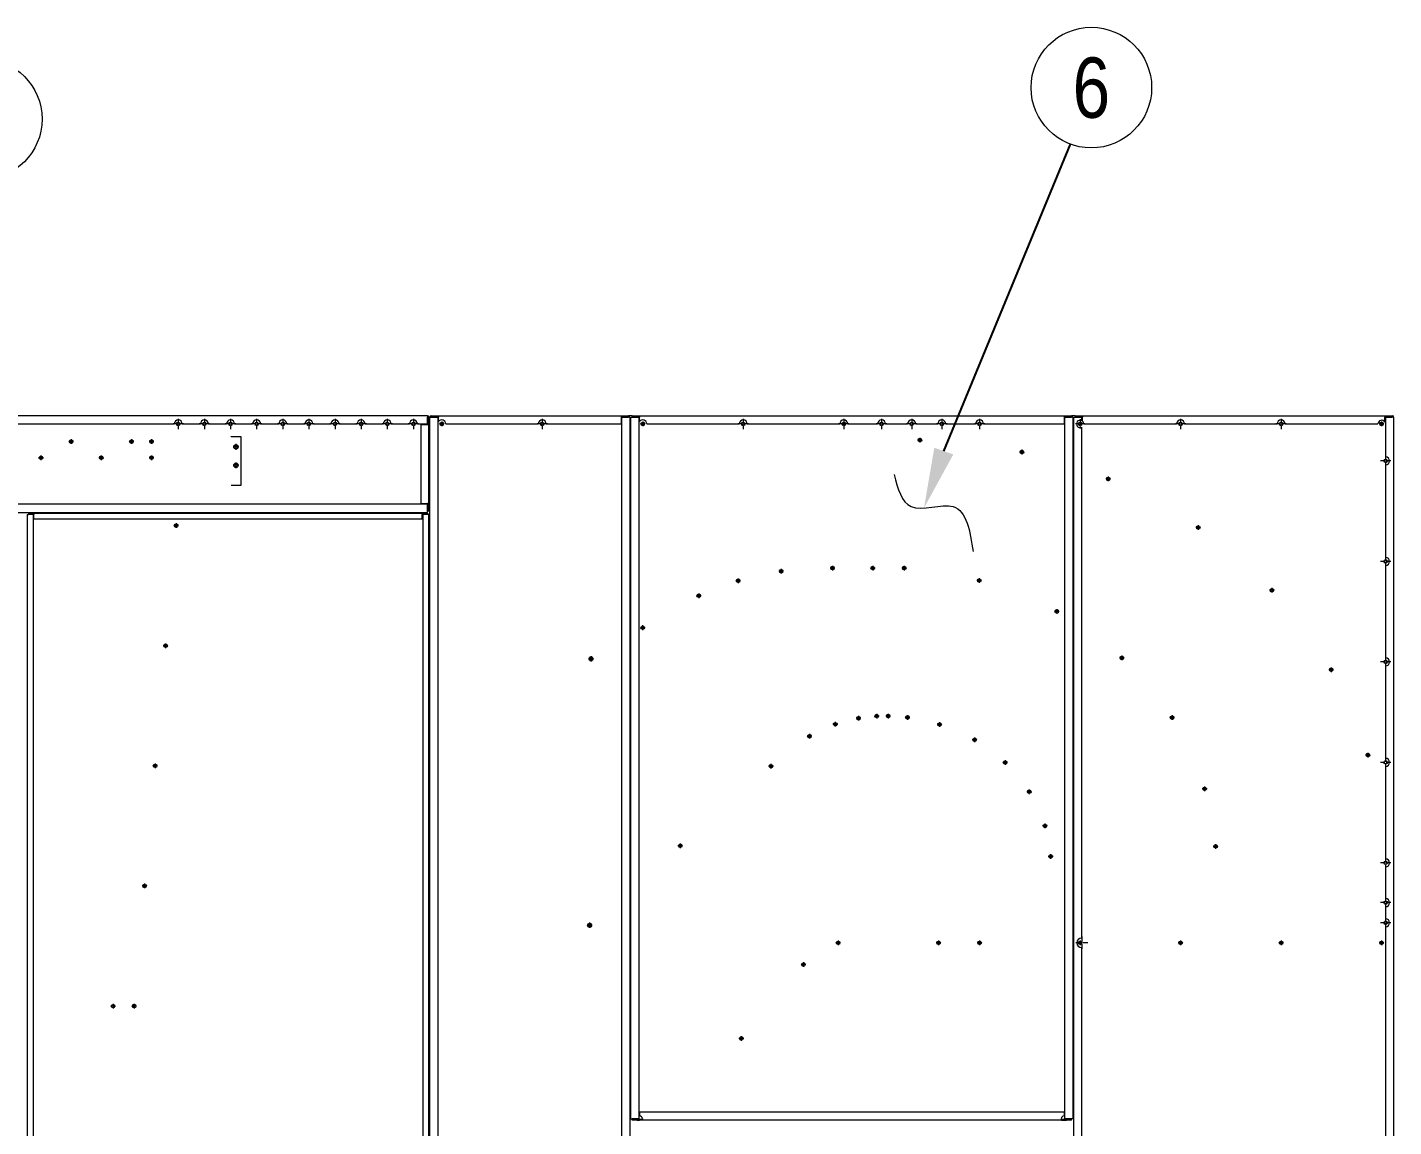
# Model space of a CAD drawing. Header units: millimetres. Extents: x -17070 to 52290, y -291348 to 40308.
# Drawn here: x 34171 to 37570, y 27825 to 30560 of the extents above; entities that cross this region are included whole.
import ezdxf
from ezdxf.enums import TextEntityAlignment as Align

# ---------------------------------------------------------------- set-up
doc = ezdxf.new("R2010")
doc.units = ezdxf.units.MM
doc.linetypes.add('DASHDOT', pattern=[18.5, 12, -3, 0.5, -3])
doc.layers.add('냉각탑_dim', color=1, linetype='Continuous')
doc.layers.add('냉각탑_text', color=3, linetype='Continuous')
doc.styles.get("Standard").update_dxf_attribs({"font": 'arial.ttf'})

# ---------------------------------------------------------------- blocks, each defined once
blk = doc.blocks.new('1')
at = {"color": 7, "lineweight": 20}
for p, q in [((35166.5, 29593), (32173.5, 29593)), ((32722, 29573), (34536.5, 29573)), ((34556.5, 29573), (34601.5, 29573)), ((34621.5, 29573), (34666.5, 29573)), ((34686.5, 29573), (34731.5, 29573)), ((34751.5, 29573), (34796.5, 29573)), ((34816.5, 29573), (34861.5, 29573)), ((34881.5, 29573), (34926.5, 29573)), ((34946.5, 29573), (34991.5, 29573)), ((35011.5, 29573), (35056.5, 29573)), ((35076.5, 29573), (35121.5, 29573)), ((35141.5, 29573), (35166.5, 29573)), ((35172, 26148.5), (35172, 29589.5)), ((35192, 29589.5), (35192, 26148.5)), ((35194, 29593), (35648, 29593)), ((35212, 29573), (35442, 29573)), ((35462, 29573), (35648, 29573)), ((35650, 26148.5), (35650, 29589.5)), ((35670, 29589.5), (35670, 26148.5)), ((35672, 27844.5), (35672, 29589.5)), ((35692, 29589.5), (35692, 27844.5)), ((35694, 29593), (36750, 29593)), ((35712, 29573), (35942, 29573)), ((35962, 29573), (36192, 29573)), ((36212, 29573), (36286, 29573)), ((36306, 29573), (36361, 29573)), ((36381, 29573), (36436, 29573)), ((36456, 29573), (36530, 29573)), ((36550, 29573), (36750, 29573)), ((36752, 27844.5), (36752, 29589.5)), ((36772, 29589.5), (36772, 27844.5)), ((36774, 26148.5), (36774, 29589.5)), ((36796, 29593), (37548, 29593)), ((36799, 29573), (37030, 29573)), ((37050, 29573), (37280, 29573)), ((37300, 29573), (37531, 29573)), ((37550, 29589.5), (37550, 29491)), ((37570, 29589.5), (37570, 26148.5)), ((34678.2, 29541.5), (34701.8, 29541.5)), ((34701.8, 29541.5), (34701.8, 29420)), ((35150, 29571), (35150, 29375)), ((35170, 29375), (35170, 29571)), ((36794, 28294), (36794, 29564.9)), ((37550, 29471), (37550, 29241)), ((34701.8, 29420), (34678.2, 29420)), ((35166.5, 29373), (32821.5, 29373)), ((32173.5, 29353), (35166.5, 29353)), ((34171, 29347.9), (34171, 26498.1)), ((34186, 26498.1), (34186, 29347.9)), ((34187.6, 29351), (35153.4, 29351)), ((35153.4, 29336), (34187.6, 29336)), ((35155, 29347.9), (35155, 26498.1)), ((35170, 26498.1), (35170, 29347.9)), ((37550, 29221), (37550, 28991)), ((37550, 28971), (37550, 28741)), ((37550, 28721), (37550, 28491)), ((37550, 28471), (37550, 28392)), ((37550, 28372), (37550, 28342)), ((37550, 28322), (37550, 26148.5)), ((36794, 26148.5), (36794, 28270)), ((36752, 27861), (35694, 27861)), ((36756.2, 27841), (35700.2, 27841))]:
    blk.add_line(p, q, dxfattribs=at)
at = {"color": 7, "linetype": 'DASHDOT', "lineweight": 20}
for p, q in [((34559.5, 29573), (34533.5, 29573)), ((34546.5, 29586), (34546.5, 29560)), ((34624.5, 29573), (34598.5, 29573)), ((34611.5, 29586), (34611.5, 29560)), ((34689.5, 29573), (34663.5, 29573)), ((34676.5, 29586), (34676.5, 29560)), ((34754.5, 29573), (34728.5, 29573)), ((34741.5, 29586), (34741.5, 29560)), ((34819.5, 29573), (34793.5, 29573)), ((34806.5, 29586), (34806.5, 29560)), ((34884.5, 29573), (34858.5, 29573)), ((34871.5, 29586), (34871.5, 29560)), ((34949.5, 29573), (34923.5, 29573)), ((34936.5, 29586), (34936.5, 29560)), ((35014.5, 29573), (34988.5, 29573)), ((35001.5, 29586), (35001.5, 29560)), ((35079.5, 29573), (35053.5, 29573)), ((35066.5, 29586), (35066.5, 29560)), ((35144.5, 29573), (35118.5, 29573)), ((35131.5, 29586), (35131.5, 29560)), ((35465, 29573), (35439, 29573)), ((35452, 29586), (35452, 29560)), ((35965, 29573), (35939, 29573)), ((35952, 29586), (35952, 29560)), ((36215, 29573), (36189, 29573)), ((36202, 29586), (36202, 29560)), ((36309, 29573), (36283, 29573)), ((36296, 29586), (36296, 29560)), ((36384, 29573), (36358, 29573)), ((36371, 29586), (36371, 29560)), ((36459, 29573), (36433, 29573)), ((36446, 29586), (36446, 29560)), ((36553, 29573), (36527, 29573)), ((36540, 29586), (36540, 29560)), ((36801.7, 29573), (36778.3, 29573)), ((36790, 29584.7), (36790, 29561.3)), ((37053, 29573), (37027, 29573)), ((37040, 29586), (37040, 29560)), ((37303, 29573), (37277, 29573)), ((37290, 29586), (37290, 29560)), ((37563, 29481), (37537, 29481)), ((37550, 29494), (37550, 29468)), ((37550, 29244), (37550, 29218)), ((37563, 29231), (37537, 29231)), ((37550, 28994), (37550, 28968)), ((37563, 28981), (37537, 28981)), ((37563, 28731), (37537, 28731)), ((37550, 28744), (37550, 28718)), ((37550, 28494), (37550, 28468)), ((37563, 28481), (37537, 28481)), ((37563, 28382), (37537, 28382)), ((37550, 28395), (37550, 28369)), ((37563, 28332), (37537, 28332)), ((37550, 28345), (37550, 28319)), ((36809.6, 28282), (36778.4, 28282)), ((36794, 28297.6), (36794, 28266.4))]:
    blk.add_line(p, q, dxfattribs=at)
at = {"color": 7, "lineweight": 20, "ltscale": 0.0875}
for p, q in [((35166.5, 29593), (35166.5, 29589.5)), ((35172, 29589.5), (35175.5, 29589.5)), ((35194, 29593), (35194, 29589.5)), ((35648, 29593), (35648, 29589.5)), ((35670, 29589.5), (35666.5, 29589.5)), ((35672, 29589.5), (35675.5, 29589.5)), ((35694, 29593), (35694, 29589.5)), ((36750, 29593), (36750, 29589.5)), ((36772, 29589.5), (36768.5, 29589.5)), ((36774, 29589.5), (36777.5, 29589.5)), ((36796, 29593), (36796, 29589.5)), ((37548, 29593), (37548, 29589.5)), ((37570, 29589.5), (37566.5, 29589.5)), ((35170, 29571), (35166.5, 29571)), ((35170, 29375), (35166.5, 29375)), ((35166.5, 29353), (35166.5, 29356.5)), ((35672, 27844.5), (35675.5, 27844.5)), ((36772, 27844.5), (36768.5, 27844.5))]:
    blk.add_line(p, q, dxfattribs=at)
at = {"color": 7, "lineweight": 20, "ltscale": 0.0375}
for p, q in [((35168, 29589.5), (35166.5, 29589.5)), ((35175.5, 29591), (35175.5, 29589.5)), ((35666.5, 29591), (35666.5, 29589.5)), ((35675.5, 29589.5), (35675.5, 29591)), ((36768.5, 29589.5), (36768.5, 29591)), ((36777.5, 29591), (36777.5, 29589.5)), ((37566.5, 29591), (37566.5, 29589.5)), ((34174.1, 29349.4), (34174.1, 29347.9)), ((35168, 29356.5), (35166.5, 29356.5)), ((35166.9, 29349.4), (35166.9, 29347.9)), ((35675.5, 27844.5), (35675.5, 27843)), ((36768.5, 27844.5), (36768.5, 27843))]:
    blk.add_line(p, q, dxfattribs=at)
at = {"color": 7, "lineweight": 20, "ltscale": 0.4125}
for p, q in [((35166.5, 29573), (35166.5, 29589.5)), ((35175.5, 29589.5), (35192, 29589.5)), ((35648, 29589.5), (35648, 29573)), ((35650, 29589.5), (35666.5, 29589.5)), ((35675.5, 29589.5), (35692, 29589.5)), ((36750, 29589.5), (36750, 29573)), ((36752, 29589.5), (36768.5, 29589.5)), ((36777.5, 29589.5), (36794, 29589.5)), ((37550, 29589.5), (37566.5, 29589.5)), ((35166.5, 29571), (35150, 29571)), ((35150, 29375), (35166.5, 29375)), ((35166.5, 29356.5), (35166.5, 29373)), ((35692, 27844.5), (35675.5, 27844.5)), ((36768.5, 27844.5), (36752, 27844.5))]:
    blk.add_line(p, q, dxfattribs=at)
at = {"color": 7, "lineweight": 20, "ltscale": 0.4625}
for p, q in [((35168, 29589.5), (35168, 29571)), ((35170, 29571), (35170, 29589.5)), ((35175.5, 29593), (35194, 29593)), ((35194, 29591), (35175.5, 29591)), ((35648, 29593), (35666.5, 29593)), ((35666.5, 29591), (35648, 29591)), ((35675.5, 29593), (35694, 29593)), ((35694, 29591), (35675.5, 29591)), ((36750, 29593), (36768.5, 29593)), ((36768.5, 29591), (36750, 29591)), ((36777.5, 29593), (36796, 29593)), ((36796, 29591), (36777.5, 29591)), ((37548, 29593), (37566.5, 29593)), ((37566.5, 29591), (37548, 29591)), ((35168, 29375), (35168, 29356.5)), ((35170, 29356.5), (35170, 29375))]:
    blk.add_line(p, q, dxfattribs=at)
at = {"color": 7, "lineweight": 20, "ltscale": 0.05}
for p, q in [((35168, 29589.5), (35170, 29589.5)), ((35175.5, 29593), (35175.5, 29591)), ((35666.5, 29593), (35666.5, 29591)), ((35675.5, 29593), (35675.5, 29591)), ((36768.5, 29593), (36768.5, 29591)), ((36777.5, 29593), (36777.5, 29591)), ((37566.5, 29593), (37566.5, 29591)), ((35672, 29553), (35670, 29553)), ((35672, 29553), (35670, 29553)), ((36774, 29553), (36772, 29553)), ((36774, 29553), (36772, 29553)), ((34641.8, 29351), (34641.8, 29353)), ((35168, 29356.5), (35170, 29356.5)), ((36772, 28335), (36774, 28335)), ((36774, 28307), (36772, 28307)), ((36774, 28305), (36772, 28305)), ((36774, 28303), (36772, 28303)), ((36774, 28261), (36772, 28261)), ((36772, 28183.4), (36774, 28183.4)), ((36772, 28181.4), (36774, 28181.4)), ((36774, 28179.4), (36772, 28179.4)), ((36774, 28177.8), (36772, 28177.8)), ((35675.5, 27841), (35675.5, 27843)), ((35687.9, 27841), (35687.9, 27843)), ((35700.2, 27841), (35700.2, 27843)), ((36743.9, 27841), (36743.9, 27843)), ((36756.2, 27841), (36756.2, 27843)), ((36768.5, 27841), (36768.5, 27843))]:
    blk.add_line(p, q, dxfattribs=at)
at = {"color": 7, "lineweight": 20, "ltscale": 0.2625}
for p, q in [((35194, 29579), (35194, 29589.5)), ((35694, 29579), (35694, 29589.5))]:
    blk.add_line(p, q, dxfattribs=at)
at = {"color": 7, "linetype": 'DASHDOT', "lineweight": 20, "ltscale": 0.2925}
for p, q in [((35207.9, 29573), (35196.2, 29573)), ((35707.9, 29573), (35696.2, 29573)), ((34285.9, 29529), (34274.2, 29529)), ((34435.9, 29529), (34424.2, 29529)), ((34485.9, 29529), (34474.2, 29529)), ((34210.9, 29489), (34199.2, 29489)), ((34360.9, 29489), (34349.2, 29489)), ((34485.9, 29489), (34474.2, 29489)), ((34547.1, 29320.1), (34535.4, 29320.1)), ((36052.1, 29206.6), (36040.4, 29206.6)), ((36179.9, 29214.3), (36168.2, 29214.3)), ((35945.2, 29182.8), (35933.5, 29182.8)), ((35847.2, 29145.6), (35835.5, 29145.6)), ((35707.7, 29066.1), (35696, 29066.1)), ((34520.9, 29021.3), (34509.2, 29021.3)), ((36186.9, 28825.7), (36175.2, 28825.7)), ((36244.6, 28840.7), (36232.9, 28840.7)), ((34494.8, 28722.4), (34483.1, 28722.4)), ((36026.9, 28721.3), (36015.2, 28721.3)), ((35801.3, 28523.5), (35789.6, 28523.5)), ((36193.9, 28282), (36182.2, 28282)), ((36107.4, 28228), (36095.7, 28228)), ((34390.2, 28124.4), (34378.5, 28124.4)), ((35953.1, 28044.1), (35941.4, 28044.1))]:
    blk.add_line(p, q, dxfattribs=at)
at = {"color": 7, "linetype": 'DASHDOT', "lineweight": 20, "ltscale": 0.292505}
for p, q in [((35202, 29578.8), (35202, 29567.1)), ((35702, 29578.8), (35702, 29567.1)), ((37540, 29578.8), (37540, 29567.1)), ((36391.4, 29538.8), (36391.4, 29527.1)), ((34280, 29534.8), (34280, 29523.1)), ((34430, 29534.8), (34430, 29523.1)), ((34480, 29534.8), (34480, 29523.1)), ((34205, 29494.8), (34205, 29483.1)), ((34355, 29494.8), (34355, 29483.1)), ((34480, 29494.8), (34480, 29483.1)), ((36731.9, 29112.3), (36731.9, 29100.6)), ((36893.9, 28996.6), (36893.9, 28984.9)), ((37414.5, 28967.3), (37414.5, 28955.6)), ((36440.4, 28831.1), (36440.4, 28819.4)), ((37127.1, 28527.8), (37127.1, 28516.1)), ((36716.7, 28502.8), (36716.7, 28491.1)), ((36188, 28287.8), (36188, 28276.1)), ((36438, 28287.8), (36438, 28276.1)), ((36540, 28287.8), (36540, 28276.1)), ((36790, 28287.8), (36790, 28276.1)), ((37040, 28287.8), (37040, 28276.1)), ((37290, 28287.8), (37290, 28276.1)), ((37540, 28287.8), (37540, 28276.1)), ((36101.5, 28233.8), (36101.5, 28222.1))]:
    blk.add_line(p, q, dxfattribs=at)
at = {"color": 7, "lineweight": 20, "ltscale": 0.224999}
for p, q in [((35675.5, 29593), (35666.5, 29593)), ((36777.5, 29593), (36768.5, 29593))]:
    blk.add_line(p, q, dxfattribs=at)
at = {"color": 7, "lineweight": 20, "ltscale": 0.13954}
blk.add_line((36204.8, 29571.9), (36199.3, 29571.9), dxfattribs=at)
at = {"color": 7, "lineweight": 20, "ltscale": 0.074833}
blk.add_line((36368.4, 29571.5), (36368.4, 29574.5), dxfattribs=at)
at = {"color": 7, "lineweight": 20, "ltscale": 0.210944}
blk.add_line((36794, 29581), (36794, 29589.5), dxfattribs=at)
at = {"color": 7, "lineweight": 20, "ltscale": 0.244795}
blk.add_line((36796, 29579.7), (36796, 29589.5), dxfattribs=at)
at = {"color": 7, "linetype": 'DASHDOT', "lineweight": 20, "ltscale": 0.292499}
for p, q in [((37545.9, 29573), (37534.2, 29573)), ((36645.2, 29509), (36645.2, 29497.3)), ((36651.1, 29503.1), (36639.4, 29503.1)), ((36865.7, 29436.3), (36854, 29436.3)), ((36859.9, 29442.2), (36859.9, 29430.5)), ((34541.2, 29326), (34541.2, 29314.3)), ((37089.8, 29315.3), (37078.1, 29315.3)), ((37083.9, 29321.1), (37083.9, 29309.4)), ((36046.3, 29212.4), (36046.3, 29200.7)), ((36174, 29220.1), (36174, 29208.4)), ((36279.9, 29214.3), (36268.2, 29214.3)), ((36274, 29220.1), (36274, 29208.4)), ((36358.4, 29214.3), (36346.7, 29214.3)), ((36352.5, 29220.1), (36352.5, 29208.4)), ((35939.3, 29188.6), (35939.3, 29176.9)), ((36545, 29183.5), (36533.3, 29183.5)), ((36539.1, 29189.3), (36539.1, 29177.6)), ((37267.2, 29164.9), (37267.2, 29153.2)), ((35841.4, 29151.4), (35841.4, 29139.7)), ((37273, 29159.1), (37261.3, 29159.1)), ((36737.8, 29106.4), (36726.1, 29106.4)), ((35701.8, 29072), (35701.8, 29060.3)), ((34515.1, 29027.1), (34515.1, 29015.4)), ((37420.4, 28961.5), (37408.7, 28961.5)), ((36181, 28831.6), (36181, 28819.9)), ((36238.7, 28846.6), (36238.7, 28834.9)), ((36289.9, 28846.3), (36278.2, 28846.3)), ((36284, 28852.1), (36284, 28840.4)), ((36318.4, 28846.3), (36306.7, 28846.3)), ((36312.5, 28852.1), (36312.5, 28840.4)), ((36360.4, 28848.6), (36360.4, 28836.9)), ((37024.6, 28842.3), (37012.9, 28842.3)), ((37018.8, 28848.1), (37018.8, 28836.4)), ((36122.4, 28796), (36110.7, 28796)), ((36116.6, 28801.9), (36116.6, 28790.2)), ((36527.6, 28793.1), (36527.6, 28781.4)), ((34488.9, 28728.2), (34488.9, 28716.5)), ((36021, 28727.1), (36021, 28715.4)), ((36603.5, 28736.5), (36603.5, 28724.8)), ((37511.9, 28749.3), (37500.2, 28749.3)), ((37506, 28755.1), (37506, 28743.4)), ((36663.5, 28663.9), (36663.5, 28652.2)), ((37105.7, 28665.2), (37094, 28665.2)), ((37099.8, 28671.1), (37099.8, 28659.4)), ((36708.4, 28572.8), (36696.7, 28572.8)), ((36702.6, 28578.7), (36702.6, 28567)), ((35795.5, 28529.3), (35795.5, 28517.6)), ((37133, 28522), (37121.3, 28522)), ((36722.6, 28497), (36710.9, 28497)), ((34468.6, 28423.5), (34456.9, 28423.5)), ((34462.8, 28429.4), (34462.8, 28417.7)), ((36443.9, 28282), (36432.2, 28282)), ((36545.9, 28282), (36534.2, 28282)), ((36795.9, 28282), (36784.2, 28282)), ((37045.9, 28282), (37034.2, 28282)), ((37295.9, 28282), (37284.2, 28282)), ((37545.9, 28282), (37534.2, 28282)), ((34384.3, 28130.2), (34384.3, 28118.5)), ((34442.5, 28124.7), (34430.8, 28124.7)), ((34436.6, 28130.5), (34436.6, 28118.8)), ((35947.2, 28049.9), (35947.2, 28038.2))]:
    blk.add_line(p, q, dxfattribs=at)
at = {"color": 7, "lineweight": 20, "ltscale": 0.309422}
blk.add_line((37548, 29577.1), (37548, 29589.5), dxfattribs=at)
at = {"lineweight": 20}
for p in [(37566.5, 29593), (37570, 29589.5)]:
    blk.add_line(p, (37570, 29593), dxfattribs=at)
at = {"color": 7, "lineweight": 20, "ltscale": 0.023431}
blk.add_line((34678.2, 29540.6), (34678.2, 29541.5), dxfattribs=at)
at = {"color": 7, "lineweight": 20, "ltscale": 0.012499}
for p, q in [((35172, 29553), (35171.5, 29553)), ((35172, 29551), (35171.5, 29551))]:
    blk.add_line(p, q, dxfattribs=at)
at = {"color": 7, "lineweight": 20, "ltscale": 0.065314}
blk.add_line((36203.4, 29570.3), (36200.7, 29570.3), dxfattribs=at)
at = {"color": 7, "linetype": 'DASHDOT', "lineweight": 20, "ltscale": 0.3575}
for p, q in [((34697.2, 29516), (34682.9, 29516)), ((34697.2, 29470), (34682.9, 29470))]:
    blk.add_line(p, q, dxfattribs=at)
at = {"color": 7, "linetype": 'DASHDOT', "lineweight": 20, "ltscale": 0.357495}
for p, q in [((34690, 29523.1), (34690, 29508.8)), ((34690, 29477.1), (34690, 29462.8))]:
    blk.add_line(p, q, dxfattribs=at)
at = {"color": 7, "linetype": 'DASHDOT', "lineweight": 20, "ltscale": 0.292502}
for p, q in [((36397.3, 29533), (36385.6, 29533)), ((36899.8, 28990.8), (36888.1, 28990.8)), ((36366.3, 28842.8), (36354.6, 28842.8)), ((36446.3, 28825.2), (36434.6, 28825.2)), ((36533.5, 28787.3), (36521.8, 28787.3)), ((36609.4, 28730.6), (36597.7, 28730.6)), ((36669.4, 28658), (36657.7, 28658))]:
    blk.add_line(p, q, dxfattribs=at)
at = {"color": 7, "lineweight": 20, "ltscale": 0.05367}
for p, q in [((36772, 29492.1), (36774, 29491.3)), ((36774, 29448.3), (36772, 29449.1))]:
    blk.add_line(p, q, dxfattribs=at)
at = {"color": 7, "lineweight": 20, "ltscale": 0.0775}
for p, q in [((34171, 29347.9), (34174.1, 29347.9)), ((34187.6, 29351), (34187.6, 29347.9)), ((35153.4, 29351), (35153.4, 29347.9)), ((35170, 29347.9), (35166.9, 29347.9))]:
    blk.add_line(p, q, dxfattribs=at)
at = {"color": 7, "lineweight": 20, "ltscale": 0.3375}
for p, q in [((34187.6, 29351), (34174.1, 29351)), ((34174.1, 29349.4), (34187.6, 29349.4)), ((35166.9, 29351), (35153.4, 29351)), ((35153.4, 29349.4), (35166.9, 29349.4))]:
    blk.add_line(p, q, dxfattribs=at)
at = {"color": 7, "lineweight": 20, "ltscale": 0.04}
for p, q in [((34174.1, 29351), (34174.1, 29349.4)), ((35166.9, 29351), (35166.9, 29349.4))]:
    blk.add_line(p, q, dxfattribs=at)
at = {"color": 7, "lineweight": 20, "ltscale": 0.2975}
for p, q in [((34186, 29347.9), (34174.1, 29347.9)), ((34187.6, 29336), (34187.6, 29347.9)), ((35153.4, 29336), (35153.4, 29347.9)), ((35166.9, 29347.9), (35155, 29347.9))]:
    blk.add_line(p, q, dxfattribs=at)
at = {"color": 7, "lineweight": 20, "ltscale": 0.05019}
blk.add_line((34522.2, 29351), (34522.4, 29353), dxfattribs=at)
at = {"color": 7, "lineweight": 20, "ltscale": 0.049997}
blk.add_line((34671.8, 29353), (34671.8, 29351), dxfattribs=at)
at = {"color": 7, "lineweight": 20, "ltscale": 0.04994}
blk.add_line((34671.8, 29353), (34671.8, 29351), dxfattribs=at)
at = {"color": 7, "linetype": 'DASHDOT', "lineweight": 20, "ltscale": 0.195}
for p, q in [((34543.5, 29320.1), (34535.7, 29320.1)), ((34465, 28423.5), (34457.2, 28423.5)), ((36105.5, 28227.9), (36097.7, 28227.9)), ((34438.9, 28124.7), (34431.1, 28124.7)), ((35951.2, 28044.1), (35943.4, 28044.1))]:
    blk.add_line(p, q, dxfattribs=at)
at = {"color": 7, "linetype": 'DASHDOT', "lineweight": 20, "ltscale": 0.194995}
for p, q in [((34539.6, 29324), (34539.6, 29316.2)), ((34513.4, 29025.1), (34513.4, 29017.3)), ((34487.3, 28726.3), (34487.3, 28718.5))]:
    blk.add_line(p, q, dxfattribs=at)
at = {"color": 7, "lineweight": 20, "ltscale": 0.057149}
for p, q in [((36772, 29107.1), (36774, 29106)), ((36774, 29060.3), (36772, 29061.4))]:
    blk.add_line(p, q, dxfattribs=at)
at = {"color": 7, "lineweight": 20, "ltscale": 0.058406}
for p, q in [((35670, 29070.3), (35672, 29071.5)), ((35672, 29024.8), (35670, 29023.6)), ((35672, 29024.8), (35670, 29023.6))]:
    blk.add_line(p, q, dxfattribs=at)
at = {"color": 7, "linetype": 'DASHDOT', "lineweight": 20, "ltscale": 0.195001}
for p, q in [((34517.3, 29021.2), (34509.5, 29021.2)), ((34491.2, 28722.4), (34483.4, 28722.4)), ((34461.1, 28427.4), (34461.1, 28419.6)), ((36101.6, 28231.8), (36101.6, 28224)), ((34435, 28128.6), (34435, 28120.8)), ((35947.3, 28048), (35947.3, 28040.2))]:
    blk.add_line(p, q, dxfattribs=at)
at = {"color": 7, "linetype": 'DASHDOT', "lineweight": 20, "ltscale": 0.325}
for p, q in [((35573.4, 28995.1), (35573.4, 28982.1)), ((35579.9, 28988.6), (35566.9, 28988.6)), ((35576.4, 28325.7), (35563.4, 28325.7)), ((35569.9, 28332.2), (35569.9, 28319.2))]:
    blk.add_line(p, q, dxfattribs=at)
at = {"color": 7, "lineweight": 20, "ltscale": 0.066501}
for p, q in [((35672, 28441.9), (35670, 28440.1)), ((35672, 28388.7), (35670, 28386.9)), ((35672, 28388.7), (35670, 28386.9))]:
    blk.add_line(p, q, dxfattribs=at)
at = {"color": 7, "lineweight": 20, "ltscale": 0.307899}
for p, q in [((35675.5, 27843), (35687.9, 27843)), ((35687.9, 27841), (35675.5, 27841)), ((36756.2, 27843), (36768.5, 27843)), ((36768.5, 27841), (36756.2, 27841))]:
    blk.add_line(p, q, dxfattribs=at)
at = {"color": 7, "lineweight": 20, "ltscale": 0.154601}
for p, q in [((35687.9, 27843), (35700.2, 27843)), ((35687.9, 27841), (35694, 27841)), ((35700.2, 27841), (35694, 27841)), ((36743.9, 27843), (36750, 27843)), ((36743.9, 27841), (36750, 27841)), ((36750, 27843), (36756.2, 27843)), ((36750, 27841), (36756.2, 27841))]:
    blk.add_line(p, q, dxfattribs=at)
at = {"color": 7, "lineweight": 20, "ltscale": 0.2375}
for p, q in [((35694, 27861), (35694, 27851.5)), ((36750, 27861), (36750, 27851.5))]:
    blk.add_line(p, q, dxfattribs=at)
at = {"color": 7, "lineweight": 20}
for centre, radius in [((34546.5, 29573), 4.5), ((34546.5, 29573), 3), ((34611.5, 29573), 4.5), ((34611.5, 29573), 3), ((34676.5, 29573), 4.5), ((34676.5, 29573), 3), ((34741.5, 29573), 4.5), ((34741.5, 29573), 3), ((34806.5, 29573), 4.5), ((34806.5, 29573), 3), ((34871.5, 29573), 4.5), ((34871.5, 29573), 3), ((34936.5, 29573), 4.5), ((34936.5, 29573), 3), ((35001.5, 29573), 4.5), ((35001.5, 29573), 3), ((35066.5, 29573), 4.5), ((35066.5, 29573), 3), ((35131.5, 29573), 4.5), ((35131.5, 29573), 3), ((35202, 29573), 4.5), ((35202, 29573), 3), ((35452, 29573), 4.5), ((35452, 29573), 3), ((35702, 29573), 4.5), ((35702, 29573), 3), ((35952, 29573), 4.5), ((35952, 29573), 3), ((36202, 29573), 4.5), ((36202, 29573), 3), ((36296, 29573), 4.5), ((36296, 29573), 3), ((36371, 29573), 4.5), ((36371, 29573), 3), ((36446, 29573), 4.5), ((36446, 29573), 3.3), ((36540, 29573), 4.5), ((36540, 29573), 3), ((36790, 29573), 4.5), ((36790, 29573), 3), ((37040, 29573), 4.5), ((37040, 29573), 3), ((37290, 29573), 4.5), ((37290, 29573), 3), ((37540, 29573), 4.5), ((37540, 29573), 3), ((36391.4, 29533), 4.5), ((34280, 29529), 4.5), ((34280, 29529), 3), ((34430, 29529), 4.5), ((34430, 29529), 3), ((34480, 29529), 4.5), ((34480, 29529), 3), ((34690, 29516), 5.5), ((34690, 29516), 4.5), ((36391.4, 29533), 3), ((36645.2, 29503.1), 4.5), ((36645.2, 29503.1), 3), ((34205, 29489), 4.5), ((34205, 29489), 3), ((34355, 29489), 4.5), ((34355, 29489), 3), ((34480, 29489), 4.5), ((34480, 29489), 3), ((34690, 29470), 5.5), ((34690, 29470), 4.5), ((37550, 29481), 4.5), ((37550, 29481), 3), ((36859.9, 29436.3), 4.5), ((36859.9, 29436.3), 3), ((34541.2, 29320.1), 4.5), ((37083.9, 29315.3), 4.5), ((37083.9, 29315.3), 3), ((37550, 29231), 4.5), ((37550, 29231), 3), ((36046.3, 29206.6), 4.5), ((36046.3, 29206.6), 3), ((36174, 29214.3), 4.5), ((36174, 29214.3), 3), ((36274, 29214.3), 4.5), ((36274, 29214.3), 3), ((36352.5, 29214.3), 4.5), ((36352.5, 29214.3), 3), ((35939.3, 29182.8), 4.5), ((35939.3, 29182.8), 3), ((36539.1, 29183.5), 4.5), ((36539.1, 29183.5), 3), ((37267.2, 29159.1), 4.5), ((35841.4, 29145.6), 4.5), ((35841.4, 29145.6), 3), ((37267.2, 29159.1), 3), ((36731.9, 29106.4), 4.5), ((36731.9, 29106.4), 3), ((35701.8, 29066.1), 4.5), ((35701.8, 29066.1), 3), ((34515.1, 29021.3), 4.5), ((35573.4, 28988.6), 5), ((36893.9, 28990.8), 4.5), ((36893.9, 28990.8), 3), ((35573.4, 28988.6), 3), ((37414.5, 28961.5), 4.5), ((37414.5, 28961.5), 3), ((37550, 28981), 4.5), ((37550, 28981), 3), ((36181, 28825.7), 4.5), ((36181, 28825.7), 3), ((36238.7, 28840.7), 4.5), ((36238.7, 28840.7), 3), ((36284, 28846.3), 4.5), ((36284, 28846.3), 3), ((36312.5, 28846.3), 4.5), ((36312.5, 28846.3), 3), ((36360.4, 28842.8), 4.5), ((36360.4, 28842.8), 3), ((36440.4, 28825.2), 4.5), ((36440.4, 28825.2), 3), ((37018.8, 28842.3), 4.5), ((37018.8, 28842.3), 3), ((36116.6, 28796), 4.5), ((36116.6, 28796), 3), ((36527.6, 28787.3), 4.5), ((36527.6, 28787.3), 3), ((34488.9, 28722.4), 4.5), ((36021, 28721.3), 4.5), ((36021, 28721.3), 3), ((36603.5, 28730.6), 4.5), ((36603.5, 28730.6), 3), ((37506, 28749.3), 4.5), ((37506, 28749.3), 3), ((37550, 28731), 4.5), ((36663.5, 28658), 4.5), ((36663.5, 28658), 3), ((37099.8, 28665.2), 4.5), ((37099.8, 28665.2), 3), ((36702.6, 28572.8), 4.5), ((36702.6, 28572.8), 3), ((35795.5, 28523.5), 4.5), ((35795.5, 28523.5), 3), ((37127.1, 28522), 4.5), ((37127.1, 28522), 3), ((36716.7, 28497), 4.5), ((36716.7, 28497), 3), ((37550, 28481), 4.5), ((34462.8, 28423.5), 4.5), ((37550, 28382), 4.5), ((37550, 28382), 3), ((35569.9, 28325.7), 5), ((35569.9, 28325.7), 3), ((37550, 28332), 4.5), ((37550, 28332), 3), ((36188, 28282), 4.5), ((36188, 28282), 3), ((36438, 28282), 4.5), ((36438, 28282), 3), ((36540, 28282), 4.5), ((36540, 28282), 3), ((36790, 28282), 4.5), ((36790, 28282), 3), ((37040, 28282), 4.5), ((37040, 28282), 3), ((37290, 28282), 4.5), ((37290, 28282), 3), ((37540, 28282), 4.5), ((37540, 28282), 3), ((36101.5, 28228), 4.5), ((36101.6, 28227.9), 3), ((34384.3, 28124.4), 4.5), ((34436.6, 28124.7), 4.5), ((35947.2, 28044.1), 4.5), ((35947.3, 28044.1), 3)]:
    blk.add_circle(centre, radius, dxfattribs=at)
for centre, radius, start, end in [((34546.5, 29573), 10, 0, 180), ((34611.5, 29573), 10, 0, 180), ((34676.5, 29573), 10, 0, 180), ((34741.5, 29573), 10, 0, 180), ((34806.5, 29573), 10, 0, 180), ((34871.5, 29573), 10, 0, 180), ((34936.5, 29573), 10, 0, 180), ((35001.5, 29573), 10, 0, 180), ((35066.5, 29573), 10, 0, 180), ((35131.5, 29573), 10, 0, 180), ((35166.5, 29589.5), 3.5, 0, 90), ((35166.5, 29589.5), 1.5, 0, 90), ((35175.5, 29589.5), 3.5, 90, 180), ((35175.5, 29589.5), 1.5, 90, 180), ((35202, 29573), 10, 0, 143.1301), ((35452, 29573), 10, 0, 180), ((35702, 29573), 10, 0, 143.1301), ((35952, 29573), 10, 0, 180), ((36202, 29573), 10, 0, 180), ((36296, 29573), 10, 0, 180), ((36371, 29573), 10, 0, 180), ((36446, 29573), 10, 0, 180), ((36540, 29573), 10, 0, 180), ((36790, 29573), 9, 63.6122, 296.3878), ((36790, 29573), 9, 0, 48.1897), ((37040, 29573), 10, 0, 180), ((37290, 29573), 10, 0, 180), ((37540, 29573), 9, 27.266, 180), ((37566.5, 29589.5), 3.5, 0, 90), ((37566.5, 29589.5), 1.5, 0, 90), ((35171.5, 29554.5), 1.5, 180, 270), ((35171.5, 29554.5), 3.5, 244.6225, 270), ((37566.5, 29556.5), 3.5, 359.7619, 0), ((37566.5, 29547.5), 3.5, 0, 0.2381), ((37550, 29481), 10, 270, 90), ((34539.6, 29320.1), 3, 210.7279, 150.2124), ((37550, 29231), 10, 270, 90), ((34513.4, 29021.2), 3, 210.7279, 150.2124), ((37550, 28981), 10, 270, 90), ((34487.3, 28722.4), 3, 210.7279, 150.2124), ((37550, 28731), 10, 270, 90), ((37550, 28481), 10, 270, 90), ((34461.1, 28423.5), 3, 210.7279, 150.2124), ((37550, 28382), 10, 270, 90), ((37566.5, 28414.5), 3.5, 359.762, 0), ((37566.5, 28405.5), 3.5, 0, 0.238), ((37550, 28332), 10, 270, 90), ((36794, 28282), 12, 90, 270), ((37566.5, 28308.5), 3.5, 359.762, 0), ((37566.5, 28299.5), 3.5, 0, 0.2381), ((37566.5, 28264.5), 3.5, 359.7619, 0), ((34435, 28124.7), 3, 210.7279, 150.2124), ((35694, 27844.5), 7, 0, 90), ((36750, 27844.5), 7, 90, 180)]:
    blk.add_arc(centre, radius, start, end, dxfattribs=at)
for points, knots in [([(35701, 27844.5), (35701, 27843.9), (35701, 27843.4), (35701, 27842.9), (35700.9, 27842), (35700.7, 27841.4), (35700.6, 27841.2), (35700.5, 27841), (35700.3, 27841), (35700.3, 27841), (35700.3, 27841), (35700.2, 27841)], [0, 0, 0, 0, 0, 0, 5.016208, 5.016208, 5.016208, 8.965092, 8.965092, 8.965092, 9.470029, 9.470029, 9.470029, 9.470029, 9.470029, 9.470029]), ([(35701, 27844.5), (35701, 27844.1), (35701, 27843.6), (35700.9, 27843.3), (35700.6, 27843), (35700.3, 27843), (35700.3, 27843), (35700.3, 27843), (35700.2, 27843)], [0, 0, 0, 0, 0, 0, 7.946312, 7.946312, 7.946312, 8.807471, 8.807471, 8.807471, 8.807471, 8.807471, 8.807471]), ([(36743, 27844.5), (36743, 27843.9), (36743.1, 27843.4), (36743.1, 27842.9), (36743.2, 27842), (36743.4, 27841.4), (36743.5, 27841.2), (36743.6, 27841), (36743.8, 27841), (36743.8, 27841), (36743.8, 27841), (36743.9, 27841)], [0, 0, 0, 0, 0, 0, 5.016208, 5.016208, 5.016208, 8.965092, 8.965092, 8.965092, 9.470029, 9.470029, 9.470029, 9.470029, 9.470029, 9.470029]), ([(36743, 27844.5), (36743, 27844.1), (36743.1, 27843.6), (36743.2, 27843.3), (36743.5, 27843), (36743.8, 27843), (36743.8, 27843), (36743.8, 27843), (36743.9, 27843)], [0, 0, 0, 0, 0, 0, 7.946312, 7.946312, 7.946312, 8.807471, 8.807471, 8.807471, 8.807471, 8.807471, 8.807471])]:
    blk.add_open_spline(points, degree=5, knots=knots, dxfattribs=at)
at = {"layer": '냉각탑_dim', "lineweight": 20}
blk.add_spline([(36327.3, 29446.8), (36369.6, 29367.2), (36474.2, 29367.2), (36524, 29255.2)], degree=3, dxfattribs=at)
blk.add_solid([(36474.5, 29497.1), (36401.6, 29363.7), (36427.3, 29513.6)], dxfattribs=at)

msp = doc.modelspace()

# ---------------------------------------------------------------- linework, layer by layer
at = {"layer": '냉각탑_dim', "linetype": 'ByBlock'}
msp.add_lwpolyline([(36450.9, 29505.3), (36765.8, 30269.1)], dxfattribs=at)
at = {"layer": '냉각탑_dim', "linetype": 'ByBlock', "lineweight": 20}
for centre in [(36818, 30409.7), (34057.7, 30331.3)]:
    msp.add_circle(centre, 150, dxfattribs=at)

# ---------------------------------------------------------------- block references
msp.add_blockref('1', (0, 0))

# ---------------------------------------------------------------- texts
at = {"layer": '냉각탑_text', "lineweight": 20, "width": 0.8}
msp.add_text('6', height=150, dxfattribs=at).set_placement((36818, 30409.7), align=Align.MIDDLE_CENTER)

doc.saveas('drawing.dxf')
